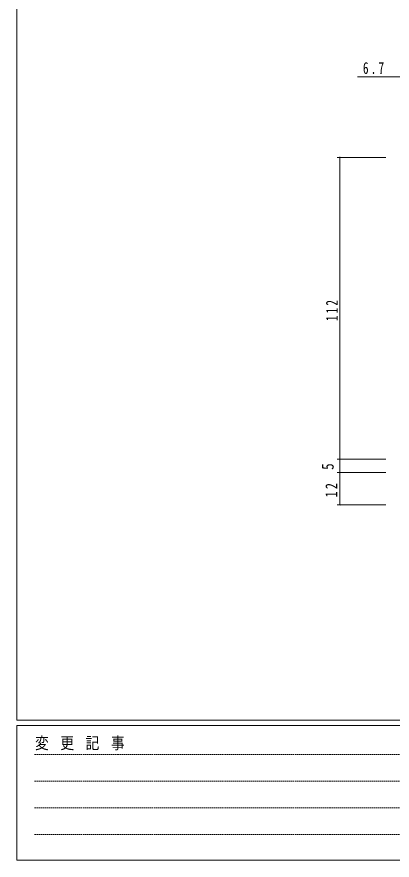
# Model space of a CAD drawing. Units: millimetres, scale not verified. Extents: x -567 to 567, y -403 to 403.
# Drawn here: x -562.7 to -423.3, y -403 to -89.7 of the extents above; entities that cross this region are included whole.
import ezdxf
from ezdxf.enums import TextEntityAlignment as Align

# ---------------------------------------------------------------- set-up
doc = ezdxf.new("R2010")
doc.units = ezdxf.units.MM
doc.header["$LTSCALE"] = 2
doc.linetypes.add('USER1', pattern=[0.375, 0.25, -0.125])
doc.layers.add('0-1_YKK_ZWAK', color=7, linetype='Continuous', lineweight=18)
doc.layers.add('0-6_YKK_D', color=6, linetype='Continuous', lineweight=18)
doc.styles.add('ＭＳ ゴシック', font='')
doc.styles.get('ＭＳ ゴシック').set_extended_font_data('MS Gothic')

msp = doc.modelspace()

# ---------------------------------------------------------------- linework, layer by layer
at = {"layer": '0-1_YKK_ZWAK'}
for p, q in [((-562.726, -350.982), (-562.726, 399.018)), ((537.274, -350.982), (-562.726, -350.982)), ((-562.726, -402.982), (-562.726, -352.982)), ((483.274, -352.982), (-562.726, -352.982)), ((-562.726, -402.982), (483.274, -402.982))]:
    msp.add_line(p, q, dxfattribs=at)
at = {"layer": '0-1_YKK_ZWAK', "linetype": 'USER1'}
for p, q in [((-556.157, -363.714), (-201.596, -363.714)), ((-556.157, -373.612), (-201.596, -373.612)), ((-556.157, -383.51), (-201.596, -383.51)), ((-556.157, -393.408), (-201.596, -393.408))]:
    msp.add_line(p, q, dxfattribs=at)
at = {"layer": '0-6_YKK_D'}
for p, q in [((-425.726, -141.982), (-443.726, -141.982)), ((-442.726, -253.982), (-442.726, -141.982)), ((-425.726, -253.982), (-443.726, -253.982)), ((-425.726, -253.982), (-443.726, -253.982)), ((-442.726, -258.982), (-442.726, -253.982)), ((-425.726, -258.982), (-443.726, -258.982)), ((-425.726, -258.982), (-443.726, -258.982)), ((-442.726, -258.982), (-442.726, -270.982)), ((-425.726, -270.982), (-443.726, -270.982))]:
    msp.add_line(p, q, dxfattribs=at)
msp.add_lwpolyline([(-414.538, -111.982), (-421.238, -111.982), (-436.138, -111.982)], dxfattribs=at)
for centre, start, end in [((-442.726, -141.982), 90, 270), ((-442.726, -141.982), 270, 90), ((-442.726, -253.982), 90, 270), ((-442.726, -253.982), 90, 270), ((-442.726, -253.982), 270, 90), ((-442.726, -253.982), 270, 90), ((-442.726, -258.982), 90, 270), ((-442.726, -258.982), 90, 270), ((-442.726, -258.982), 270, 90), ((-442.726, -258.982), 270, 90), ((-442.726, -270.982), 90, 270), ((-442.726, -270.982), 270, 90)]:
    msp.add_arc(centre, 0.106, start, end, dxfattribs=at)

# ---------------------------------------------------------------- texts
at = {"layer": '0-1_YKK_ZWAK', "insert": (-555.991, -362.192), "char_height": 4.399, "attachment_point": 7, "style": 'ＭＳ ゴシック'}
msp.add_mtext('\\T1.23;\\W0.85;変\\~更\\~記\\~事', dxfattribs=at)
at = {"layer": '0-6_YKK_D', "color": 7, "style": 'ＭＳ ゴシック', "width": 0.8}
msp.add_text('5', height=4.399, rotation=90, dxfattribs=at).set_placement((-443.726, -257.993), align=Align.BOTTOM_LEFT)
at = {"layer": '0-6_YKK_D', "color": 7, "insert": (-434.18, -110.982), "char_height": 4.399, "attachment_point": 7, "style": 'ＭＳ ゴシック'}
msp.add_mtext('\\T1.38;\\W0.7;6.7', dxfattribs=at)
at = {"layer": '0-6_YKK_D', "color": 7, "char_height": 4.399, "attachment_point": 7, "rotation": 90, "style": 'ＭＳ ゴシック'}
for s, insert in [('\\T1.38;\\W0.7;112', (-443.526, -202.795)), ('\\T1.37;\\W0.75;12', (-443.726, -268.235))]:
    msp.add_mtext(s, dxfattribs=dict(at, insert=insert))

doc.saveas('drawing.dxf')
